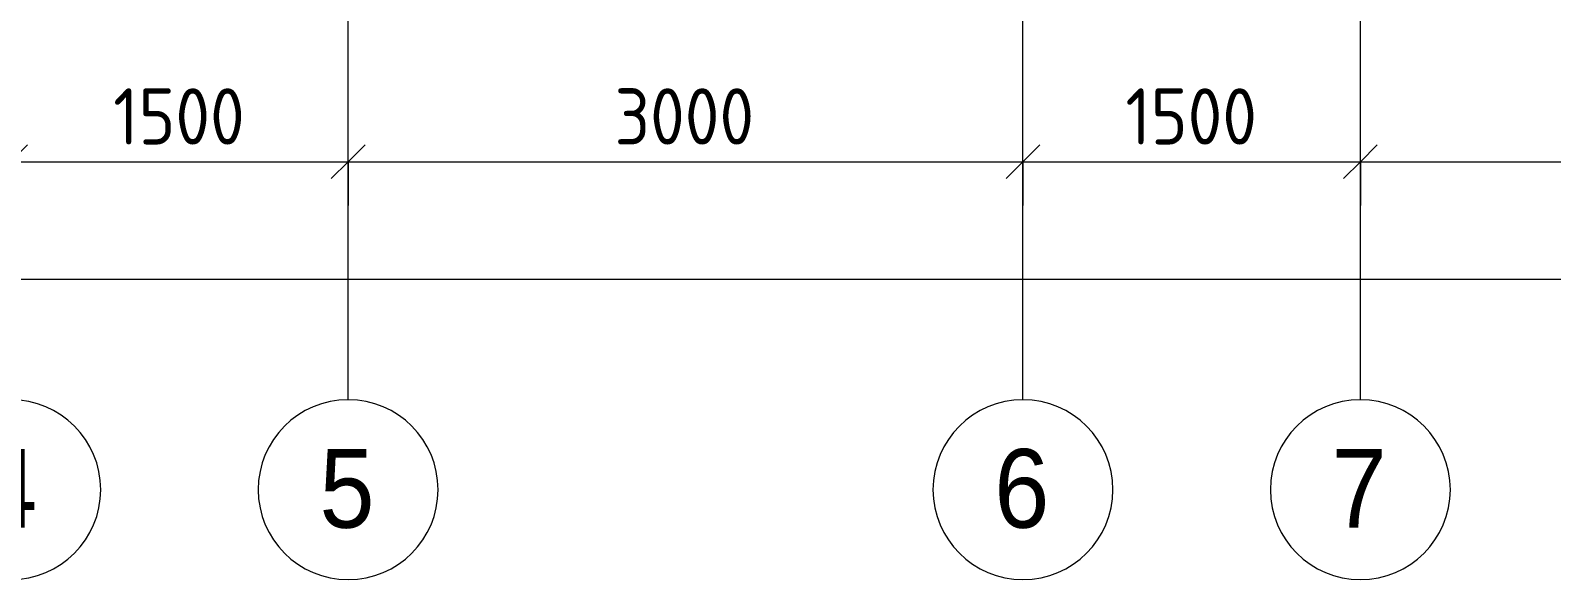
# Model space of a CAD drawing. Header units: millimetres. Extents: x -5714 to 188114, y -8553 to 29000.
# Drawn here: x 12597 to 19360, y -2706 to -264 of the extents above; entities that cross this region are included whole.
import ezdxf

# ---------------------------------------------------------------- set-up
doc = ezdxf.new("R2010")
doc.units = ezdxf.units.MM
for name, color, linetype, lineweight in [('A-ANNO-DIMS', 7, 'Continuous', 9), ('A-ANNO-DIMS-100', 7, 'Continuous', 9), ('Оси', 7, 'Continuous', 9), ('Оси-1', 7, 'Continuous', 20)]:
    doc.layers.add(name, color=color, linetype=linetype, lineweight=lineweight)
doc.styles.add('Arial', font='arial.ttf', dxfattribs={"width": 0.9, "height": 350})
doc.styles.add('ISOCPEUR', font='isocpeur.ttf', dxfattribs={"width": 0.9, "height": 250})
doc.dimstyles.new('ISO-2_5_0_9К_БОЛЬШОЙ_1', dxfattribs={"dimscale": 304.8, "dimtxt": 248.995294, "dimasz": 0.492126, "dimexe": 0.393701, "dimexo": 0.984252, "dimgap": 0, "dimtad": 1, "dimdec": 0, "dimrnd": 10, "dimzin": 0, "dimdsep": 46, "dimtxsty": 'ISOCPEUR', "dimblk1": 'OBLIQUE', "dimblk2": 'OBLIQUE', "dimsah": 1, "dimcen": 0.09, "dimdle": 0.393701, "dimazin": 0, "dimtfac": 1, "dimtdec": 4, "dimtix": 1, "dimtmove": 0, "dimatfit": 3, "dimfxl": 1, "dimtvp": 1, "dimtolj": 1, "dimtzin": 0, "dimarcsym": 2})
doc.dimstyles.new('ISO-2_5_0_9К_БОЛЬШОЙ_2', dxfattribs={"dimscale": 304.8, "dimtxt": 248.995294, "dimasz": 0.492126, "dimexe": 0.393701, "dimexo": 0.984252, "dimgap": 0, "dimtad": 1, "dimdec": 0, "dimrnd": 10, "dimzin": 0, "dimdsep": 46, "dimtxsty": 'ISOCPEUR', "dimblk1": 'OBLIQUE', "dimblk2": 'OBLIQUE', "dimsah": 1, "dimcen": 0.09, "dimdle": 0.393701, "dimazin": 0, "dimtfac": 1, "dimtdec": 4, "dimtix": 1, "dimtmove": 2, "dimatfit": 3, "dimfxl": 1, "dimtvp": 1, "dimtolj": 1, "dimtzin": 0, "dimarcsym": 2})

# ---------------------------------------------------------------- blocks, each defined once
blk = doc.blocks.new('Ось сетки - D8-29747960-План размещения напольных электротехнических лючков и розеток 3 этажа в осях 1-12')
at = {"layer": 'Оси-1'}
for start, end in [(360, 180), (180, 360)]:
    blk.add_arc((0, 0), 4, start, end, dxfattribs=at)
blk = doc.blocks.new('DIMBLOCK28-План размещения напольных электротехнических лючков и розеток 3 этажа в осях 1-12')
at = {"layer": 'A-ANNO-DIMS-100'}
for p, q in [((110, -1563.6), (110, -1249.6)), ((38310, -1563.6), (38310, -1249.6)), ((-10, -1369.6), (38430, -1369.6)), ((110, -1369.6), (110, -1563.6)), ((38310, -1369.6), (38310, -1563.6))]:
    blk.add_line(p, q, dxfattribs=at)
at = {"layer": 'A-ANNO-DIMS-100', "lineweight": 20}
for p, q in [((110, -1369.6), (185, -1294.6)), ((38310, -1369.6), (38385, -1294.6)), ((110, -1369.6), (35, -1444.6)), ((38310, -1369.6), (38235, -1444.6))]:
    blk.add_line(p, q, dxfattribs=at)
at = {"layer": 'A-ANNO-DIMS-100', "color": 0, "insert": (20005.7, -1043), "char_height": 250, "width": 948.097, "attachment_point": 1, "line_spacing_factor": 1.149209, "style": 'ISOCPEUR'}
blk.add_mtext('38200', dxfattribs=at)
blk = doc.blocks.new('_Oblique')
at = {"color": 0, "linetype": 'ByBlock', "lineweight": -2}
blk.add_line((-0.5, -0.5), (0.5, 0.5), dxfattribs=at)
blk = doc.blocks.new('DIMBLOCK32-План размещения напольных электротехнических лючков и розеток 3 этажа в осях 1-12')
at = {"layer": 'A-ANNO-DIMS-100'}
for p, q in [((12510, -1041.8), (12510, -727.8)), ((14010, -1041.8), (14010, -727.8)), ((12510, -847.8), (14010, -847.8)), ((12510, -847.8), (12510, -1041.8)), ((14010, -847.8), (14010, -1041.8))]:
    blk.add_line(p, q, dxfattribs=at)
at = {"layer": 'A-ANNO-DIMS-100', "lineweight": 20}
for p, q in [((12510, -847.8), (12585, -772.8)), ((14010, -847.8), (14085, -772.8)), ((12510, -847.8), (12435, -922.8)), ((14010, -847.8), (13935, -922.8))]:
    blk.add_line(p, q, dxfattribs=at)
at = {"layer": 'A-ANNO-DIMS-100', "color": 0, "insert": (12965.5, -521.2), "char_height": 250, "width": 706.764, "attachment_point": 1, "line_spacing_factor": 1.149209, "style": 'ISOCPEUR'}
blk.add_mtext('1500', dxfattribs=at)
blk = doc.blocks.new('DIMBLOCK33-План размещения напольных электротехнических лючков и розеток 3 этажа в осях 1-12')
at = {"layer": 'A-ANNO-DIMS-100'}
for p, q in [((14010, -1041.8), (14010, -727.8)), ((17010, -1041.8), (17010, -727.8)), ((14010, -847.8), (17010, -847.8)), ((14010, -847.8), (14010, -1041.8)), ((17010, -847.8), (17010, -1041.8))]:
    blk.add_line(p, q, dxfattribs=at)
at = {"layer": 'A-ANNO-DIMS-100', "lineweight": 20}
for p, q in [((14010, -847.8), (14085, -772.8)), ((17010, -847.8), (17085, -772.8)), ((14010, -847.8), (13935, -922.8)), ((17010, -847.8), (16935, -922.8))]:
    blk.add_line(p, q, dxfattribs=at)
at = {"layer": 'A-ANNO-DIMS-100', "color": 0, "insert": (15194, -521.2), "char_height": 250, "width": 758.478, "attachment_point": 1, "line_spacing_factor": 1.149209, "style": 'ISOCPEUR'}
blk.add_mtext('3000', dxfattribs=at)
blk = doc.blocks.new('DIMBLOCK34-План размещения напольных электротехнических лючков и розеток 3 этажа в осях 1-12')
at = {"layer": 'A-ANNO-DIMS-100'}
for p, q in [((17010, -1041.8), (17010, -727.8)), ((18510, -1041.8), (18510, -727.8)), ((17010, -847.8), (18510, -847.8)), ((17010, -847.8), (17010, -1041.8)), ((18510, -847.8), (18510, -1041.8))]:
    blk.add_line(p, q, dxfattribs=at)
at = {"layer": 'A-ANNO-DIMS-100', "lineweight": 20}
for p, q in [((17010, -847.8), (17085, -772.8)), ((18510, -847.8), (18585, -772.8)), ((17010, -847.8), (16935, -922.8)), ((18510, -847.8), (18435, -922.8))]:
    blk.add_line(p, q, dxfattribs=at)
at = {"layer": 'A-ANNO-DIMS-100', "color": 0, "insert": (17465.5, -521.2), "char_height": 250, "width": 706.764, "attachment_point": 1, "line_spacing_factor": 1.149209, "style": 'ISOCPEUR'}
blk.add_mtext('1500', dxfattribs=at)
blk = doc.blocks.new('DIMBLOCK35-План размещения напольных электротехнических лючков и розеток 3 этажа в осях 1-12')
at = {"layer": 'A-ANNO-DIMS-100'}
for p, q in [((18510, -1041.8), (18510, -727.8)), ((22210, -1041.8), (22210, -727.8)), ((18510, -847.8), (22210, -847.8)), ((18510, -847.8), (18510, -1041.8)), ((22210, -847.8), (22210, -1041.8))]:
    blk.add_line(p, q, dxfattribs=at)
at = {"layer": 'A-ANNO-DIMS-100', "lineweight": 20}
for p, q in [((18510, -847.8), (18585, -772.8)), ((22210, -847.8), (22285, -772.8)), ((18510, -847.8), (18435, -922.8)), ((22210, -847.8), (22135, -922.8))]:
    blk.add_line(p, q, dxfattribs=at)
at = {"layer": 'A-ANNO-DIMS-100', "color": 0, "insert": (20044, -521.2), "char_height": 250, "width": 758.478, "attachment_point": 1, "line_spacing_factor": 1.149209, "style": 'ISOCPEUR'}
blk.add_mtext('3700', dxfattribs=at)

msp = doc.modelspace()

# ---------------------------------------------------------------- linework, layer by layer
at = {"layer": 'Оси'}
for p, q in [((14010, -1906.3), (14010, 593.7)), ((17010, -1906.3), (17010, 593.7)), ((18510, -1906.3), (18510, 593.7))]:
    msp.add_line(p, q, dxfattribs=at)

# ---------------------------------------------------------------- block references
at = {"layer": 'Оси-1', "xscale": 99.99999999999993, "yscale": 99.99999999999993, "zscale": 99.99999999999993}
for p in [(12510, -2306.3), (14010, -2306.3), (17010, -2306.3), (18510, -2306.3)]:
    msp.add_blockref('Ось сетки - D8-29747960-План размещения напольных электротехнических лючков и розеток 3 этажа в осях 1-12', p, dxfattribs=at)

# ---------------------------------------------------------------- texts
at = {"layer": 'Оси', "char_height": 350, "width": 303.038, "attachment_point": 1, "style": 'Arial'}
for s, insert in [('\\fArial|b0|i0|c204|p34|;\\W.9;4', (12382.5, -2125.6)), ('\\fArial|b0|i0|c204|p34|;\\W.9;5', (13882.5, -2125.6)), ('\\fArial|b0|i0|c204|p34|;\\W.9;6', (16882.5, -2125.6)), ('\\fArial|b0|i0|c204|p34|;\\W.9;7', (18382.5, -2125.6))]:
    msp.add_mtext(s, dxfattribs=dict(at, insert=insert))

# ---------------------------------------------------------------- dimensions: what is measured, and where the dimension line sits
at = {"layer": 'A-ANNO-DIMS'}
for base, p1, p2, override, picture, middle in [((14010, -847.8), (12510, -741.8), (14010, -741.8), {"dimpost": '<>', "dimfxl": 1500}, 'DIMBLOCK32-План размещения напольных электротехнических лючков и розеток 3 этажа в осях 1-12', (13260, -722.8)), ((17010, -847.8), (14010, -741.8), (17010, -741.8), {"dimpost": '<>', "dimfxl": 3000}, 'DIMBLOCK33-План размещения напольных электротехнических лючков и розеток 3 этажа в осях 1-12', (15510, -722.8)), ((18510, -847.8), (17010, -741.8), (18510, -741.8), {"dimpost": '<>', "dimfxl": 1500}, 'DIMBLOCK34-План размещения напольных электротехнических лючков и розеток 3 этажа в осях 1-12', (17760, -722.8)), ((22210, -847.8), (18510, -741.8), (22210, -741.8), {"dimpost": '<>', "dimfxl": 3700}, 'DIMBLOCK35-План размещения напольных электротехнических лючков и розеток 3 этажа в осях 1-12', (20360, -722.8))]:
    dim = msp.add_linear_dim(base=base, p1=p1, p2=p2, dimstyle='ISO-2_5_0_9К_БОЛЬШОЙ_1', override=override, dxfattribs=at)
    dim.commit()
    dim.dimension.update_dxf_attribs({"geometry": picture, "text_midpoint": middle})
dim = msp.add_linear_dim(base=(38310, -1369.6), p1=(110, -1263.6), p2=(38310, -1263.6), dimstyle='ISO-2_5_0_9К_БОЛЬШОЙ_2', override={"dimpost": '<>', "dimfxl": 38199.999966}, dxfattribs=at)
dim.commit()
dim.dimension.update_dxf_attribs({"geometry": 'DIMBLOCK28-План размещения напольных электротехнических лючков и розеток 3 этажа в осях 1-12', "text_midpoint": (20479.8, -1209.7), "dimtype": 160})

doc.saveas('drawing.dxf')
